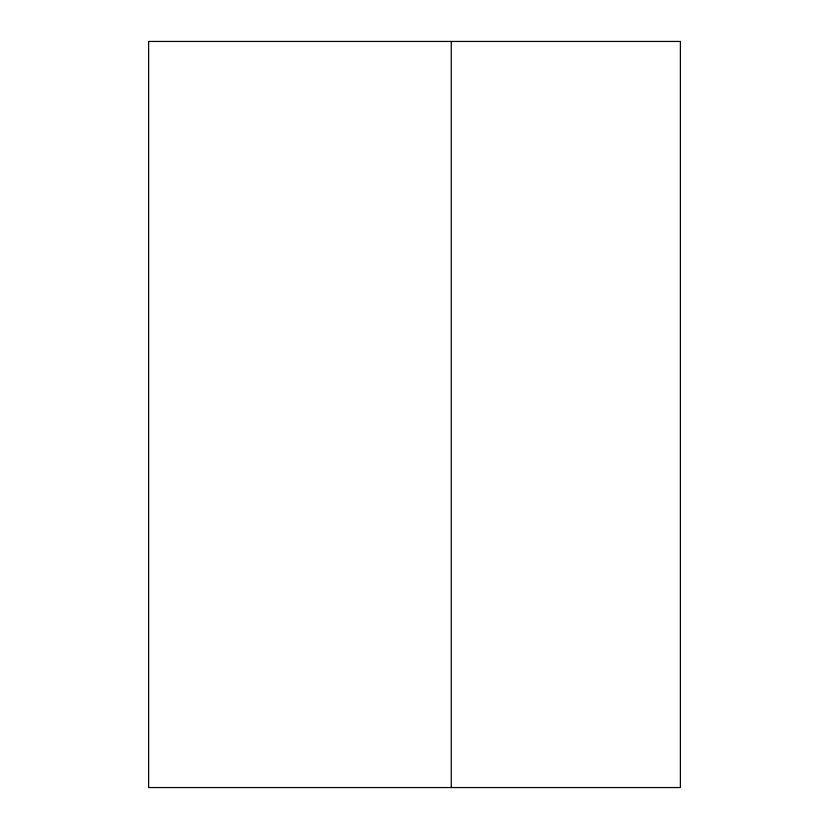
<?xml version="1.0" encoding="UTF-8"?>
<svg xmlns="http://www.w3.org/2000/svg" width="829" height="829" viewBox="0 0 829 829"><rect width="100%" height="100%" fill="white"/><g stroke="black" fill="none" stroke-linecap="round" stroke-linejoin="round"><path stroke-width="1.24" d="M451.256 41.45L451.256 787.55M680.381 41.45L148.619 41.45L148.619 787.55L680.381 787.55L680.381 41.45"/></g></svg>
